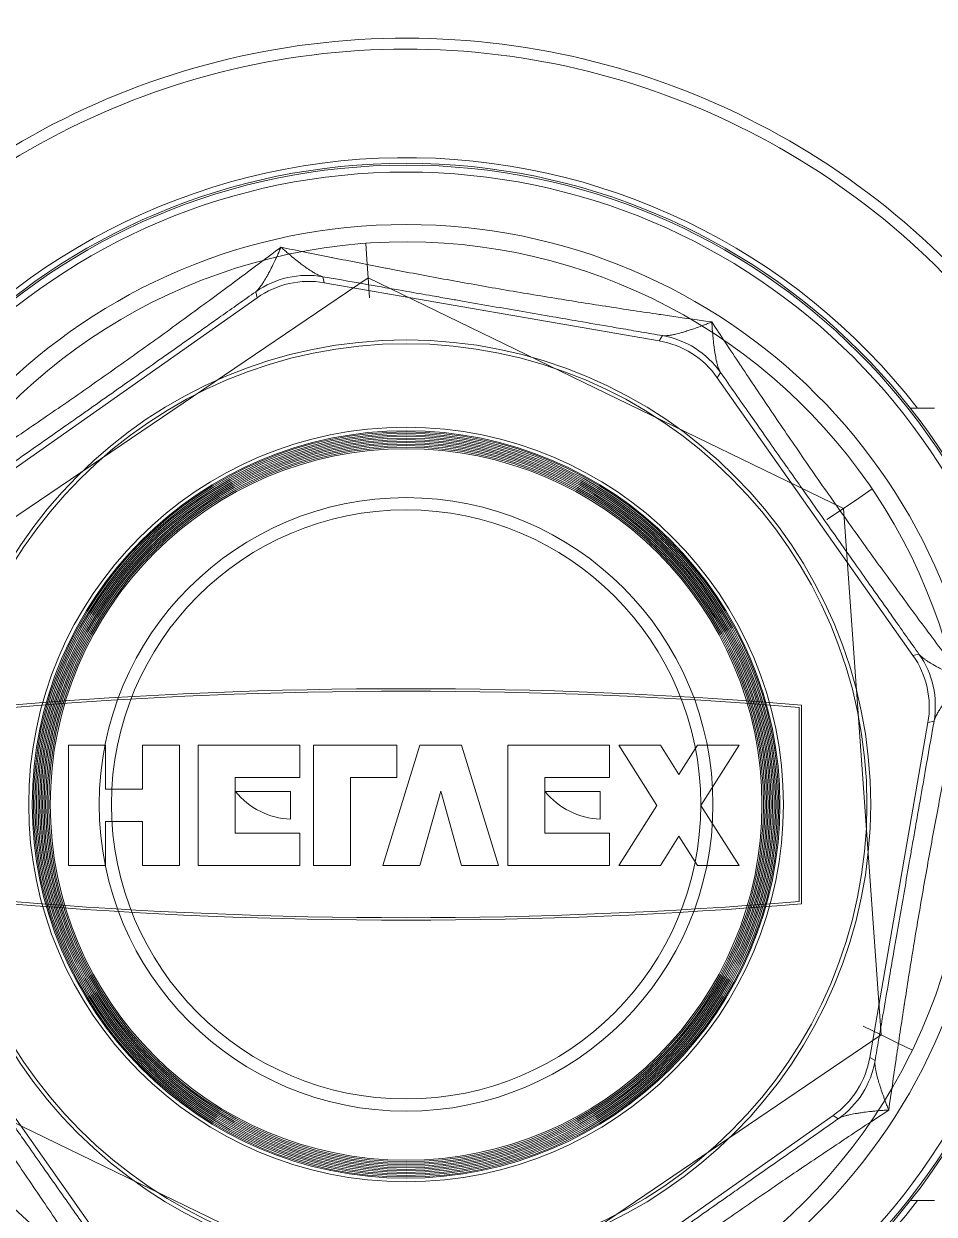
# Model space of a CAD drawing. Header units: millimetres. Extents: x 72 to 2826, y -203 to 794.
# Drawn here: x 1756.162 to 1756.2085, y 386.0428 to 386.1037 of the extents above; entities that cross this region are included whole.
import ezdxf

# ---------------------------------------------------------------- set-up
doc = ezdxf.new("R2010")
doc.units = ezdxf.units.MM
doc.layers.add('mobiliario', color=252, linetype='Continuous', lineweight=9)

# ---------------------------------------------------------------- blocks, each defined once
blk = doc.blocks.new('SE2')
at = {"layer": 'mobiliario'}
for p, q in [((136.1988973862383, 384.5053722861193), (141.6866941298718, 387.168844719076)), ((141.6866941298718, 387.168844719076), (146.7372272909087, 383.7480095447622)), ((146.9290819802155, 383.841125179319), (146.7372272909087, 383.7480095447623)), ((146.9290819802155, 383.841125179319), (147.0970829329023, 383.9226635319758)), ((147.0725457500374, 383.9726730738681), (147.0970829329023, 383.9226635319758)), ((147.0970829329023, 383.9226635319758), (147.1211906382078, 383.8724455454758)), ((146.7372272909087, 383.7480095447622), (146.299963708312, 377.6637019374916)), ((146.7372272909087, 383.7480095447622), (146.5294646029721, 383.6471730492127)), ((140.8121669646785, 375.000229504535), (135.7616338036416, 378.4210646788488)), ((146.2999637083121, 377.6637019374917), (146.1087553975693, 377.7932114554285)), ((146.299963708312, 377.6637019374917), (140.8121669646785, 375.000229504535)), ((146.4765315579811, 377.5441087199952), (146.2999637083121, 377.6637019374916)), ((146.6311463191081, 377.4393848034369), (146.4765315579811, 377.5441087199952)), ((146.6311463191081, 377.4393848034369), (146.599710119725, 377.3933979249654)), ((146.6621872613859, 377.4856393980813), (146.6311463191081, 377.4393848034369)), ((140.8287213418723, 375.2305755180213), (140.8121669646785, 375.0002295045349)), ((140.7968801250408, 374.7875206524817), (140.8121669646785, 375.0002295045349)), ((140.783493933481, 374.6012583832664), (140.7968801250408, 374.7875206524816)), ((140.783493933481, 374.6012583832664), (140.7279500287923, 374.6054894912949)), ((140.8390720586237, 374.5975034360187), (140.783493933481, 374.6012583832664))]:
    blk.add_line(p, q, dxfattribs=at)
for radius in [6.700000000000001, 4.358578643762693, 4.317999999999999, 4.304141344301058, 4.286492131182779, 4.268842918064502, 4.251193704946223, 4.233544491827945, 4.215895278709668, 4.198246065591391, 4.180596852473112, 4.162947639354834, 4.145298426236556, 4.127649213118278, 4.110000000000001, 3.544314575050763, 3.402893218813453]:
    blk.add_circle((141.2494305472752, 381.0845371118053), radius, dxfattribs=at)
for radius, start, end in [(6.499999999999996, 86.38039139874722, 145.3983418027593), (6.499999999999996, 26.38039139874712, 85.39834180275933), (6.5, 326.380391398747, 25.39834180275953), (6.499999999999996, 206.3803913987471, 265.3983418027593), (6.499999999999997, 266.3803913987469, 325.3983418027597)]:
    blk.add_arc((141.2494305472752, 381.0845371118053), radius, start, end, dxfattribs=at)
blk = doc.blocks.new('110-32-planta')
at = {"layer": 'mobiliario'}
for p, q in [((7.789600872262262, 4.095810781592073), (7.775401645587423, 4.105808799432946)), ((7.751882361672259, 4.101725300450699), (7.741884343831388, 4.087526073775862)), ((7.793555857478446, 4.100158385726349), (7.794779557537963, 4.100158385726349)), ((7.789600872262262, 4.095810781592073), (7.789867971632402, 4.095979959267093)), ((7.791751768377623, 4.093005802762256), (7.791484668896722, 4.092836625017081)), ((7.794455372152398, 4.075726589333992), (7.791484668896722, 4.092836625017081)), ((7.78787051138412, 4.084871247264842), (7.78787051138412, 4.074946324187923)), ((7.787998511384123, 4.084989094452489), (7.787998511384123, 4.074828477000277)), ((7.750533895999467, 4.083028785881943), (7.752424357537925, 4.083028785881943)), ((7.750533895999467, 4.083028785881943), (7.750533895999467, 4.07688478588194)), ((7.752424357537925, 4.083028785881943), (7.752424357537925, 4.080783153881942)), ((7.754314819076384, 4.083028785881943), (7.756205280614849, 4.083028785881943)), ((7.754314819076384, 4.083028785881943), (7.754314819076384, 4.080783153881942)), ((7.756205280614849, 4.083028785881943), (7.756205280614849, 4.07688478588194)), ((7.757150511384075, 4.083028785881943), (7.762349280614848, 4.083028785881943)), ((7.757150511384075, 4.083028785881943), (7.757150511384075, 4.07688478588194)), ((7.762349280614848, 4.083028785881943), (7.762349280614848, 4.081374632035788)), ((7.76305820369177, 4.083028785881943), (7.764948665230235, 4.083028785881943)), ((7.76305820369177, 4.083028785881943), (7.76305820369177, 4.07688478588194)), ((7.764948665230235, 4.083028785881943), (7.764948665230235, 4.078538939728094)), ((7.766602819076389, 4.083028785881943), (7.768493280614848, 4.083028785881943)), ((7.768493280614848, 4.07688478588194), (7.766602819076389, 4.083028785881943)), ((7.768493280614848, 4.083028785881943), (7.769556665230232, 4.079236784964333)), ((7.770620049845617, 4.083028785881943), (7.769556665230232, 4.079236784964333)), ((7.770620049845617, 4.083028785881943), (7.772510511384076, 4.083028785881943)), ((7.770620049845617, 4.07688478588194), (7.772510511384076, 4.083028785881943)), ((7.772983126768692, 4.083028785881943), (7.778181895999466, 4.083028785881943)), ((7.772983126768692, 4.083028785881943), (7.772983126768692, 4.07688478588194)), ((7.778181895999466, 4.083028785881943), (7.778181895999466, 4.081374632035788)), ((7.778654511384082, 4.083028785881943), (7.780781280614847, 4.083028785881943)), ((7.780600831469513, 4.079956785881943), (7.778654511384082, 4.083028785881943)), ((7.78172651138408, 4.081534118583025), (7.780781280614847, 4.083028785881943)), ((7.78172651138408, 4.081534118583025), (7.782671742153312, 4.083028785881943)), ((7.782671742153312, 4.083028785881943), (7.784798511384082, 4.083028785881943)), ((7.782852191298644, 4.079956785881943), (7.784798511384082, 4.083028785881943)), ((7.754314819076384, 4.080783153881942), (7.752424357537925, 4.080783153881942)), ((7.75904097292254, 4.081374632035788), (7.75904097292254, 4.078538939728094)), ((7.75904097292254, 4.081374632035788), (7.762349280614848, 4.081374632035788)), ((7.774873588307158, 4.081374632035788), (7.774873588307158, 4.078538939728094)), ((7.774873588307158, 4.081374632035788), (7.778181895999466, 4.081374632035788)), ((7.761876665230233, 4.080665708958864), (7.761876665230233, 4.079247862805018)), ((7.777709280614849, 4.080665708958864), (7.777709280614849, 4.079247862805018)), ((7.780600831469513, 4.079956785881943), (7.778654511384082, 4.07688478588194)), ((7.782852191298644, 4.079956785881943), (7.784798511384082, 4.07688478588194)), ((7.752424357537925, 4.079130417881942), (7.752424357537925, 4.07688478588194)), ((7.752424357537925, 4.079130417881942), (7.754314819076384, 4.079130417881942)), ((7.754314819076384, 4.079130417881942), (7.754314819076384, 4.07688478588194)), ((7.759070017076204, 4.079247862805018), (7.761876665230233, 4.079247862805018)), ((7.774884611384237, 4.079247862805018), (7.777709280614849, 4.079247862805018)), ((7.75904097292254, 4.078538939728094), (7.762349280614848, 4.078538939728094)), ((7.762349280614848, 4.078538939728094), (7.762349280614848, 4.07688478588194)), ((7.764948665230235, 4.078538939728094), (7.76731174215331, 4.078538939728094)), ((7.76731174215331, 4.078538939728094), (7.76731174215331, 4.07688478588194)), ((7.774873588307158, 4.078538939728094), (7.778181895999466, 4.078538939728094)), ((7.778181895999466, 4.078538939728094), (7.778181895999466, 4.07688478588194)), ((7.78172651138408, 4.078379453180858), (7.780781280614847, 4.07688478588194)), ((7.78172651138408, 4.078379453180858), (7.782671742153312, 4.07688478588194)), ((7.750533895999467, 4.07688478588194), (7.752424357537925, 4.07688478588194)), ((7.754314819076384, 4.07688478588194), (7.756205280614849, 4.07688478588194)), ((7.757150511384075, 4.07688478588194), (7.762349280614848, 4.07688478588194)), ((7.76305820369177, 4.07688478588194), (7.76731174215331, 4.07688478588194)), ((7.768493280614848, 4.07688478588194), (7.770620049845617, 4.07688478588194)), ((7.772983126768692, 4.07688478588194), (7.778181895999466, 4.07688478588194)), ((7.778654511384082, 4.07688478588194), (7.780781280614847, 4.07688478588194)), ((7.782671742153312, 4.07688478588194), (7.784798511384082, 4.07688478588194)), ((7.794455372152398, 4.075726589333992), (7.794763866609507, 4.075657348239346)), ((7.783686353403637, 4.058092271002066), (7.79368437124451, 4.072291497676907)), ((7.793992865820974, 4.07222225655547), (7.79368437124451, 4.072291497676907)), ((7.745967842813628, 4.064006789860692), (7.760167069488468, 4.054008772019819)), ((7.793555857478446, 4.059659185726349), (7.794779557537963, 4.059659185726349)), ((7.783686353403637, 4.058092271002066), (7.783855531078664, 4.057825171631918)), ((7.763602161145557, 4.05323777111193), (7.780712196828644, 4.056208474367612)), ((7.780881374573831, 4.055941374886697), (7.780712196828644, 4.056208474367612)), ((7.760097828367043, 4.053700277443347), (7.760167069488468, 4.054008772019819)), ((7.763602161145557, 4.05323777111193), (7.76353292005092, 4.052929276654811))]:
    blk.add_line(p, q, dxfattribs=at)
for centre, radius in [((7.767784357537947, 4.07990878572637), 0.0327752423231971), ((7.767784357537947, 4.07990878572637), 0.0326809355198816), ((7.767784357537947, 4.07990878572637), 0.0323251940586343), ((7.767784357537947, 4.079908785726381), 0.0237439999999998), ((7.767784357537947, 4.079908785726381), 0.0235519999999997)]:
    blk.add_circle(centre, radius, dxfattribs=at)
for centre, radius, start, end in [((7.767784357537947, 4.079908785726274), 0.0391714225744384, 36.95980833401413, 150.0893255602447), ((7.767784357537947, 4.079908785726278), 0.0386114951278725, 37.58760779660308, 149.6101848602713), ((7.767784357537947, 4.079908785726285), 0.0330636140941714, 37.76640418553324, 143.7492386750297), ((7.767784357537933, 3.841381489023092), 0.2444448351648303, 85.25655845015214, 94.74344154983193), ((7.767784357537933, 3.841381489023092), 0.2443168351648286, 85.28418805855266, 94.71581194143143), ((7.762058714946398, 4.076818514202738), 0.0038514996547754, 92.70922219013364, 140.8942308231298), ((7.777872626672987, 4.076817674700176), 0.0038514996547754, 92.43070193970951, 140.8781350353945), ((7.767784357537933, 4.318436082429673), 0.244444835164829, 265.256558450168, 274.7434415498478), ((7.767784357537933, 4.318436082429677), 0.2443168351648325, 265.2841880585686, 274.7158119414473), ((7.767784357537947, 4.079908785726274), 0.0391714225744384, 209.9106744397554, 323.0401916659858), ((7.767784357537947, 4.079908785726278), 0.0386114951278725, 210.3898151397287, 322.4123922033968), ((7.767784357537947, 4.079908785726285), 0.0330636140941715, 216.2505794375824, 322.2335958144669)]:
    blk.add_arc(centre, radius, start, end, dxfattribs=at)
for centre, major_axis, ratio, start_param, end_param in [((7.786952325680977, 4.092049556720337), (0.0038862441655844, 0.002461502444541101), 0.9999553905319528, 5.890501997412567, 6.675868616946622), ((7.787219745379644, 4.092218937287768), (0.0024613926365414, -0.0038860708033667), 0.999955390531939, 1.178112914089155, 1.96347963699481), ((7.789922979292108, 4.074939806969538), (0.0044885346732736, -0.0010074445323891), 0.999955390531953, 5.890501997413, 6.675868616946576), ((7.790231843722294, 4.074870482835017), (-0.0010073995927419, -0.0044883344416991), 0.9999553905319376, 1.178112921018744, 1.963479636988708), ((7.7799251285319, 4.060740817583354), (0.002461502444541101, -0.0038862441655844), 0.9999553905319528, 5.890501997412554, 6.675868616946614), ((7.780094509099343, 4.060473397884678), (-0.0038860708033726, -0.0024613926365322), 0.9999553905319349, 1.178112914091508, 1.963479636997186), ((7.762815378781098, 4.057770163972221), (-0.0010074445323892, -0.0044885346732736), 0.9999553905319525, 5.890501997412567, 6.675868616946599), ((7.762746054646591, 4.057461299542023), (-0.0044883344417342, 0.001007399592586), 0.9999553905319352, 1.178112920983981, 1.963479636953977)]:
    blk.add_ellipse(centre, major_axis=major_axis, ratio=ratio, start_param=start_param, end_param=end_param, dxfattribs=at)
for points, knots in [([(7.774178265854252, 4.108395992527793), (7.774869153676582, 4.107877156327578), (7.775569215282466, 4.107353537075734), (7.776280868874736, 4.106824448623286), (7.776303746930799, 4.10680743962423), (7.776326636943416, 4.106790424984772), (7.776349538390072, 4.10677340513153), (7.776700460041979, 4.106512607850685), (7.777054724813397, 4.106250119246152), (7.777410807926272, 4.105987207839973), (7.777789127287747, 4.105707878459515), (7.778169497749885, 4.105428072835167), (7.77855162991284, 4.105148145684509), (7.778563442788383, 4.105139492278933), (7.778575257347307, 4.105130838757852), (7.778587073601103, 4.105122185116385), (7.779336011733243, 4.104573699768738), (7.780092170561657, 4.104024490962479), (7.780856976496488, 4.103474535108919), (7.781243754479625, 4.1031964112004), (7.781632744692828, 4.102918095747618), (7.782024106075943, 4.102639563433523), (7.782416728057448, 4.10236013395021), (7.782811736997736, 4.102080485915625), (7.783208955070691, 4.101800811031033), (7.783602977286257, 4.101523386298453), (7.783999087884487, 4.101245999474596), (7.784392471935197, 4.100971994647327), (7.784785855985915, 4.100697989820058), (7.785177773001619, 4.100426455876526), (7.785568277484366, 4.100157250593657), (7.786349286449841, 4.099618840027918), (7.787124680808915, 4.099089792411276), (7.787894921087818, 4.098568687248381), (7.787902709159923, 4.098563418237276), (7.787910496703992, 4.098558150036418), (7.787918283720081, 4.098552882644661), (7.788680632543048, 4.098037205026784), (7.789437923677979, 4.097529277819415), (7.790190590055517, 4.097027635048601), (7.790211157770222, 4.097013926922794), (7.790231723037463, 4.09700022286734), (7.790252285967683, 4.09698652278433), (7.79064063787915, 4.096727782742526), (7.791028156224092, 4.09647045875694), (7.791412539580968, 4.096215908936208), (7.791760212663255, 4.095985669725305), (7.792105321124558, 4.09575770032773), (7.792449030623124, 4.095531106669096)], [1.52886162e-08, 1.52886162e-08, 1.52886162e-08, 1.52886162e-08, 0.1211066937485011, 0.1211066937485011, 0.1211066937485011, 0.125, 0.125, 0.125, 0.1846576051161925, 0.1846576051161925, 0.1846576051161925, 0.2480406363767924, 0.2480406363767924, 0.2480406363767924, 0.25, 0.25, 0.25, 0.3741884404877195, 0.3741884404877195, 0.3741884404877195, 0.4369930715099158, 0.4369930715099158, 0.4369930715099158, 0.4999999999999999, 0.4999999999999999, 0.4999999999999999, 0.5624999999999999, 0.5624999999999999, 0.5624999999999999, 0.6249999999999999, 0.6249999999999999, 0.6249999999999999, 0.75, 0.75, 0.75, 0.7512639030178273, 0.7512639030178273, 0.7512639030178273, 0.875, 0.875, 0.875, 0.8783812706631239, 0.8783812706631239, 0.8783812706631239, 0.9422400160603708, 0.9422400160603708, 0.9422400160603708, 0.9999999748262728, 0.9999999748262728, 0.9999999748262728, 0.9999999748262728]), ([(7.789867971632439, 4.095979959267143), (7.789161978741901, 4.096474375684262), (7.788451647524901, 4.096972190916288), (7.787736287212759, 4.097473929957744), (7.787263348063298, 4.09780563977095), (7.786788210997251, 4.098139064462483), (7.786310846320283, 4.098474235409379), (7.785948999130525, 4.098728298332495), (7.785585759555807, 4.098983443645558), (7.785221244183439, 4.099239593913113), (7.784981627942094, 4.099407975740013), (7.784741460419822, 4.099576791810136), (7.784500634363773, 4.099746118727168), (7.784316623639135, 4.099875498285243), (7.784132248054093, 4.100005162308807), (7.783947411956631, 4.100135178614007), (7.783522342709098, 4.100434178288733), (7.783094837216608, 4.100735041514955), (7.78266830327896, 4.101035372932294), (7.78223839907337, 4.101338077425392), (7.781809933383541, 4.101639923353078), (7.781383122040809, 4.101940754089248), (7.780957945258386, 4.102240432733298), (7.780534410065903, 4.102539104025134), (7.780112375088258, 4.102836862944137), (7.779751839249591, 4.103091232290922), (7.779392398329384, 4.103344935746758), (7.779033939329863, 4.103598049323945), (7.77855319306387, 4.103937511876897), (7.778074372899362, 4.104275800336286), (7.77759727136258, 4.104613051698017), (7.777479279063967, 4.104696457556755), (7.777361391887545, 4.104779799979663), (7.777243622887255, 4.104863069568242), (7.776945814471914, 4.105073637579841), (7.776648593228736, 4.105283858942662), (7.776352154949371, 4.105493592765061), (7.776057358282245, 4.105702165126096), (7.775763335542818, 4.105910255607678), (7.775470892395794, 4.106117290116642)], [0, 0, 0, 0, 0.15050084916702, 0.15050084916702, 0.15050084916702, 0.2500000000000001, 0.2500000000000001, 0.2500000000000001, 0.3254213494405172, 0.3254213494405172, 0.3254213494405172, 0.3750000000000002, 0.3750000000000002, 0.3750000000000002, 0.4128821277306663, 0.4128821277306663, 0.4128821277306663, 0.5000000000000002, 0.5000000000000002, 0.5000000000000002, 0.5878062361857822, 0.5878062361857822, 0.5878062361857822, 0.6752762006393679, 0.6752762006393679, 0.6752762006393679, 0.7500000000000001, 0.7500000000000001, 0.7500000000000001, 0.8502156106320493, 0.8502156106320493, 0.8502156106320493, 0.875, 0.875, 0.875, 0.9376735363666076, 0.9376735363666076, 0.9376735363666076, 1, 1, 1, 1]), ([(7.739297150736526, 4.086302694042678), (7.73981598693674, 4.086993581865005), (7.740339606188584, 4.087693643470888), (7.740868694641036, 4.088405297063161), (7.740885703640088, 4.088428175119228), (7.740902718279543, 4.088451065131842), (7.740919738132787, 4.088473966578498), (7.741180535413632, 4.088824888230405), (7.741443024018168, 4.089179153001822), (7.741705935424348, 4.089535236114699), (7.741985264804804, 4.089913555476176), (7.742265070429156, 4.090293925938314), (7.742544997579813, 4.090676058101273), (7.742553650985386, 4.090687870976804), (7.742562304506471, 4.090699685535728), (7.742570958147937, 4.090711501789531), (7.743119443495579, 4.091460439921672), (7.743668652301843, 4.092216598750084), (7.744218608155398, 4.092981404684919), (7.744496732063923, 4.093368182668058), (7.744775047516703, 4.093757172881261), (7.745053579830802, 4.094148534264376), (7.745333009314116, 4.094541156245877), (7.745612657348693, 4.094936165186165), (7.745892332233289, 4.095333383259116), (7.74616975696587, 4.095727405474683), (7.746447143789723, 4.096123516072914), (7.746721148616991, 4.096516900123624), (7.74699515344426, 4.096910284174338), (7.747266687387793, 4.09730220119005), (7.747535892670661, 4.097692705672788), (7.748074303236399, 4.098473714638267), (7.748603350853045, 4.099249108997337), (7.749124456015941, 4.100019349276241), (7.749129725027046, 4.100027137348348), (7.749134993227904, 4.100034924892423), (7.749140260619668, 4.100042711908514), (7.749655938237537, 4.100805060731477), (7.75016386544491, 4.101562351866408), (7.750665508215718, 4.102315018243941), (7.750679216341531, 4.102335585958652), (7.750692920396986, 4.102356151225901), (7.750706620479995, 4.102376714156118), (7.750965360521803, 4.10276506606759), (7.751222684507389, 4.103152584412531), (7.75147723432812, 4.103536967769404), (7.751707473539021, 4.103884640851692), (7.751935442936591, 4.104229749312985), (7.752162036595223, 4.104573458811553)], [1.52885703e-08, 1.52885703e-08, 1.52885703e-08, 1.52885703e-08, 0.1211066937485885, 0.1211066937485885, 0.1211066937485885, 0.1250000000000001, 0.1250000000000001, 0.1250000000000001, 0.184657605116349, 0.184657605116349, 0.184657605116349, 0.2480406363769738, 0.2480406363769738, 0.2480406363769738, 0.2500000000000003, 0.2500000000000003, 0.2500000000000003, 0.3741884404879948, 0.3741884404879948, 0.3741884404879948, 0.4369930715102337, 0.4369930715102337, 0.4369930715102337, 0.5000000000000006, 0.5000000000000006, 0.5000000000000006, 0.5625000000000006, 0.5625000000000006, 0.5625000000000006, 0.6250000000000004, 0.6250000000000004, 0.6250000000000004, 0.7500000000000002, 0.7500000000000002, 0.7500000000000002, 0.7512639030183764, 0.7512639030183764, 0.7512639030183764, 0.8750000000000001, 0.8750000000000001, 0.8750000000000001, 0.8783812706637686, 0.8783812706637686, 0.8783812706637686, 0.9422400160609068, 0.9422400160609068, 0.9422400160609068, 0.9999999748264572, 0.9999999748264572, 0.9999999748264572, 0.9999999748264572]), ([(7.751713183997182, 4.101992399820865), (7.751218767580056, 4.101286406930331), (7.750720952348032, 4.100576075713334), (7.750219213306585, 4.099860715401195), (7.749887503493376, 4.099387776251731), (7.749554078801843, 4.09891263918568), (7.749218907854946, 4.098435274508712), (7.748964844931827, 4.098073427318958), (7.748709699618764, 4.097710187744236), (7.74845354935121, 4.097345672371872), (7.748285167524308, 4.097106056130523), (7.748116351454186, 4.096865888608252), (7.747947024537154, 4.096625062552202), (7.747817644979079, 4.096441051827568), (7.747687980955518, 4.096256676242521), (7.747557964650318, 4.096071840145061), (7.747258964975593, 4.095646770897527), (7.74695810174937, 4.095219265405035), (7.746657770332027, 4.094792731467382), (7.746355065838926, 4.0943628272618), (7.746053219911246, 4.093934361571973), (7.745752389175081, 4.093507550229237), (7.745452710531026, 4.093082373446818), (7.745154039239188, 4.092658838254333), (7.744856280320184, 4.092236803276691), (7.744601910973401, 4.091876267438017), (7.744348207517559, 4.091516826517814), (7.744095093940373, 4.091158367518293), (7.743755631387423, 4.0906776212523), (7.743417342928032, 4.09019880108779), (7.743080091566305, 4.089721699551009), (7.742996685707567, 4.089603707252393), (7.742913343284656, 4.089485820075974), (7.742830073696076, 4.08936805107568), (7.74261950568448, 4.089070242660344), (7.742409284321659, 4.088773021417161), (7.742199550499265, 4.088476583137801), (7.741990978138225, 4.088181786470673), (7.741782887656639, 4.087887763731246), (7.741575853147673, 4.08759532058422)], [0, 0, 0, 0, 0.1505008491662906, 0.1505008491662906, 0.1505008491662906, 0.25, 0.25, 0.25, 0.3254213494398959, 0.3254213494398959, 0.3254213494398959, 0.3749999999999999, 0.3749999999999999, 0.3749999999999999, 0.4128821277301073, 0.4128821277301073, 0.4128821277301073, 0.4999999999999999, 0.4999999999999999, 0.4999999999999999, 0.5878062361853523, 0.5878062361853523, 0.5878062361853523, 0.6752762006390016, 0.6752762006390016, 0.6752762006390016, 0.7499999999999999, 0.7499999999999999, 0.7499999999999999, 0.8502156106318095, 0.8502156106318095, 0.8502156106318095, 0.8749999999999998, 0.8749999999999998, 0.8749999999999998, 0.9376735363664186, 0.9376735363664186, 0.9376735363664186, 1, 1, 1, 1]), ([(7.789867971632402, 4.095979959267093), (7.789910755858428, 4.095951380347326), (7.789963493643064, 4.095924748428622), (7.790023232024253, 4.095900046183714), (7.790086649314497, 4.095873822683785), (7.790157984327237, 4.095849754778833), (7.790235530878562, 4.095827277616113), (7.790256643312276, 4.095821158096935), (7.790278222387633, 4.095815157316629), (7.790300259684577, 4.095809264893337), (7.790363238446075, 4.095792425372493), (7.790429764041611, 4.095776519131006), (7.790499408936277, 4.095761383178853), (7.790597909009462, 4.095739976119488), (7.790702632262735, 4.095720110630238), (7.790812715597035, 4.095701559675835), (7.79084630472775, 4.095695899323732), (7.790880395490809, 4.095690361697051), (7.790914912672818, 4.095684948430648), (7.790998110157275, 4.095671900721612), (7.791083982969019, 4.095659540829772), (7.791171626843144, 4.095647905028933), (7.791299174167883, 4.095630971554886), (7.791430484718398, 4.095615566631128), (7.791565813257079, 4.095601462556224), (7.791591915685514, 4.09559874213517), (7.791618168189187, 4.095596070271835), (7.79164456790346, 4.095593446900092), (7.791758730234923, 4.095582102450251), (7.791874417744608, 4.095571777291958), (7.791992219184335, 4.095562362431447), (7.792066039370767, 4.095556462615963), (7.792140698312763, 4.095550921489145), (7.792216945925268, 4.09554570094555), (7.792293275947053, 4.095540474759527), (7.792371201225812, 4.095535569586754), (7.792449030124586, 4.095531106690959)], [0, 0, 0, 0, 0.1063555931672161, 0.1063555931672161, 0.1063555931672161, 0.2192609546248029, 0.2192609546248029, 0.2192609546248029, 0.25, 0.25, 0.25, 0.3378468449464181, 0.3378468449464181, 0.3378468449464181, 0.4620902758169479, 0.4620902758169479, 0.4620902758169479, 0.5, 0.5, 0.5, 0.5913745996845984, 0.5913745996845984, 0.5913745996845984, 0.7243512150494225, 0.7243512150494225, 0.7243512150494225, 0.75, 0.75, 0.75, 0.860915029571217, 0.860915029571217, 0.860915029571217, 0.930419852089314, 0.930419852089314, 0.930419852089314, 0.9999997962089118, 0.9999997962089118, 0.9999997962089118, 0.9999997962089118]), ([(7.791751767631175, 4.093005806975603), (7.791744215185815, 4.093056699983272), (7.791742676433848, 4.09311575916752), (7.791745873818115, 4.093180322449278), (7.791749268204284, 4.093248863698121), (7.791757995192483, 4.093323641955443), (7.791770814944483, 4.093403356097384), (7.79177430518564, 4.093425058668409), (7.791778102203388, 4.093447132374802), (7.791782193013267, 4.09346957404103), (7.791793883836363, 4.093533708419627), (7.791807934217822, 4.093600650560016), (7.791824014087509, 4.093670083593882), (7.791846756147045, 4.093768284028381), (7.791873551490147, 4.093871451886878), (7.791903825998865, 4.093978903887893), (7.791913063495506, 4.094011690134159), (7.791922626326772, 4.094044877446389), (7.791932483826968, 4.094078397127134), (7.7919562435655, 4.094159190313455), (7.791981768491943, 4.094242108253936), (7.79200870494737, 4.094326317920252), (7.792047905323472, 4.094448867473918), (7.792090095908099, 4.094574166025076), (7.792135179718512, 4.094702541210953), (7.792143875570452, 4.094727302463347), (7.792152679459604, 4.094752178643489), (7.792161590101948, 4.094777167189786), (7.79220012308356, 4.094885227098153), (7.792240229395644, 4.094994230274807), (7.792282062112633, 4.095104755577743), (7.792308276554272, 4.095174016178347), (7.792335173735196, 4.095243881787659), (7.792363039694238, 4.095315046672364), (7.79239093578208, 4.095386288500872), (7.792419803852424, 4.095458835376697), (7.792449030586077, 4.095531106101904)], [2.9838028484e-06, 2.9838028484e-06, 2.9838028484e-06, 2.9838028484e-06, 0.1063555931698751, 0.1063555931698751, 0.1063555931698751, 0.2192609546253102, 0.2192609546253102, 0.2192609546253102, 0.25, 0.25, 0.25, 0.3378468449466563, 0.3378468449466563, 0.3378468449466563, 0.4620902758170744, 0.4620902758170744, 0.4620902758170744, 0.5, 0.5, 0.5, 0.5913745996846634, 0.5913745996846634, 0.5913745996846634, 0.7243512150495076, 0.7243512150495076, 0.7243512150495076, 0.75, 0.75, 0.75, 0.8609150295730024, 0.8609150295730024, 0.8609150295730024, 0.930419852091578, 0.930419852091578, 0.930419852091578, 0.9999998235440624, 0.9999998235440624, 0.9999998235440624, 0.9999998235440624]), ([(7.792449030568391, 4.095531106921438), (7.792570701477089, 4.094675618009489), (7.792695481423991, 4.093810229980384), (7.79282459791424, 4.092932732774716), (7.792828712005188, 4.092904772726364), (7.79283283049093, 4.092876800408312), (7.79283695329952, 4.092848816512237), (7.792900727406858, 4.092415944611076), (7.792965673587396, 4.091979497367713), (7.793031589721168, 4.091541581030835), (7.793101573078692, 4.09107664393851), (7.79317264938907, 4.090610053164887), (7.793244902068643, 4.090142012442364), (7.793247067904367, 4.090127982522328), (7.793249234797544, 4.090113951299624), (7.793251402752402, 4.090099918763872), (7.793393176558722, 4.089182258513119), (7.793539561869025, 4.088258895889027), (7.793691554507418, 4.087328787686615), (7.793768380629906, 4.086858655662819), (7.793846639619553, 4.086386799592382), (7.793926446765113, 4.085912971079675), (7.794006395716352, 4.085438300642731), (7.794087898533441, 4.084961649811287), (7.794170921920724, 4.084483529874155), (7.794253387289031, 4.084008623489363), (7.794337270352442, 4.083532753656104), (7.794421643723801, 4.08306104211184), (7.794506017095166, 4.082589330567575), (7.794591113057543, 4.082120330245189), (7.794676870402298, 4.081653907504652), (7.794848385091809, 4.080721062023581), (7.795022603831469, 4.079798536500128), (7.79519882919078, 4.078885052250665), (7.795200752991157, 4.078875080011965), (7.79520267703021, 4.07886510885201), (7.795204601307452, 4.078855138767139), (7.795378946071764, 4.077951821899009), (7.795555241500686, 4.077057325638975), (7.795732753457508, 4.076170350617118), (7.795737753676412, 4.076145365994346), (7.795742754936256, 4.076120387121076), (7.795747757241679, 4.076095413863132), (7.795839410971958, 4.075637846391288), (7.795931415169518, 4.075182162857743), (7.796023141094557, 4.074730761192036), (7.796106096396427, 4.074322521521207), (7.796188824280343, 4.073917784612735), (7.796271564211687, 4.073514877189498)], [1.48465846e-08, 1.48465846e-08, 1.48465846e-08, 1.48465846e-08, 0.1211400655707406, 0.1211400655707406, 0.1211400655707406, 0.125, 0.125, 0.125, 0.1847078101697874, 0.1847078101697874, 0.1847078101697874, 0.2480997718561912, 0.2480997718561912, 0.2480997718561912, 0.25, 0.25, 0.25, 0.3742657681819596, 0.3742657681819596, 0.3742657681819596, 0.4370770808151273, 0.4370770808151273, 0.4370770808151273, 0.4999999999999999, 0.4999999999999999, 0.4999999999999999, 0.5625, 0.5625, 0.5625, 0.625, 0.625, 0.625, 0.75, 0.75, 0.75, 0.7513645882107458, 0.7513645882107458, 0.7513645882107458, 0.8750000000000001, 0.8750000000000001, 0.8750000000000001, 0.8784826055395006, 0.8784826055395006, 0.8784826055395006, 0.9422919417414461, 0.9422919417414461, 0.9422919417414461, 0.9999999751538045, 0.9999999751538045, 0.9999999751538045, 0.9999999751538045]), ([(7.794763866609535, 4.075657348239348), (7.794614254590419, 4.0765061933741), (7.794463963005476, 4.077360596800609), (7.794312969555222, 4.078220875536541), (7.794212970231519, 4.078790617413705), (7.794112662976757, 4.07936293692936), (7.794012000783866, 4.079938151500591), (7.793935861182255, 4.080373236481709), (7.793859511979897, 4.080810015718753), (7.793782978422683, 4.081248365292392), (7.793732530072503, 4.08153731060733), (7.793682001619813, 4.081826938204805), (7.793631373006918, 4.082117368811822), (7.793592829822991, 4.082338471458385), (7.793554234620181, 4.082560004913315), (7.793515565149704, 4.082782099415858), (7.793426381437079, 4.083294317763908), (7.793336802404553, 4.083809521481146), (7.793247466342157, 4.084324054973485), (7.793157580552098, 4.084841754637342), (7.793068085474273, 4.085357940769647), (7.792979067538446, 4.085872092862878), (7.792890301948176, 4.086384787452172), (7.792802010753106, 4.086895459787161), (7.792714136643461, 4.087404417890819), (7.792639012205796, 4.087839531162352), (7.792564192627758, 4.088273391438733), (7.792489650002494, 4.088706142320109), (7.792389813881535, 4.089285732443019), (7.792290513198616, 4.089863107596023), (7.792191705126548, 4.090438470537151), (7.792167207328517, 4.090581122092138), (7.792142739813584, 4.090723649945722), (7.792118304202687, 4.090866043849527), (7.792056679953753, 4.091225147512286), (7.791995235417651, 4.09158353400651), (7.791933988679545, 4.091941086186627), (7.791872996012479, 4.092297155126082), (7.791812199411602, 4.092652397216479), (7.791751769737552, 4.093005795501206)], [0, 0, 0, 0, 0.1503962124831429, 0.1503962124831429, 0.1503962124831429, 0.2499999999999997, 0.2499999999999997, 0.2499999999999997, 0.3253390372532516, 0.3253390372532516, 0.3253390372532516, 0.3749999999999996, 0.3749999999999996, 0.3749999999999996, 0.4128065191092734, 0.4128065191092734, 0.4128065191092734, 0.4999999999999995, 0.4999999999999995, 0.4999999999999995, 0.5877300242257819, 0.5877300242257819, 0.5877300242257819, 0.6752113538383848, 0.6752113538383848, 0.6752113538383848, 0.7499999999999996, 0.7499999999999996, 0.7499999999999996, 0.8501656206526893, 0.8501656206526893, 0.8501656206526893, 0.8749999999999996, 0.8749999999999996, 0.8749999999999996, 0.9376299044250735, 0.9376299044250735, 0.9376299044250735, 1, 1, 1, 1]), ([(7.794763866609507, 4.075657348239346), (7.794773911485144, 4.075606885833892), (7.794792372603879, 4.075550759791724), (7.794817146954464, 4.075491051281407), (7.794843446800249, 4.07542766618447), (7.794876867965442, 4.075360210071689), (7.794915805316314, 4.075289487479015), (7.794926410176699, 4.075270225685268), (7.794937429207095, 4.075250717777369), (7.794948848987602, 4.075230962511231), (7.79498146652488, 4.075174536896974), (7.79501725153063, 4.075116261885813), (7.79505578274292, 4.075056330745961), (7.795110286492053, 4.074971556049857), (7.795170274869676, 4.074883478816261), (7.795234984199162, 4.074792538141622), (7.795254745984927, 4.074764765482807), (7.795274950068865, 4.074736724253849), (7.795295543668686, 4.074708469773291), (7.795345130951631, 4.074640435872765), (7.795397100158169, 4.074570989947247), (7.795450835343443, 4.074500801321004), (7.795529057355473, 4.074398628125941), (7.795611026732253, 4.07429486888342), (7.795696754323266, 4.074189192355465), (7.795713294418831, 4.074168803355252), (7.795729974948037, 4.074148342677524), (7.795746793843335, 4.074127812292552), (7.795819496784942, 4.074039065715965), (7.795893999363222, 4.07394996095779), (7.795970641004209, 4.073860004456924), (7.796018670706202, 4.073803630612712), (7.79606754742074, 4.073746917051788), (7.796117771627222, 4.073689309747713), (7.796168050397844, 4.073631639858412), (7.796219681606673, 4.073573071897016), (7.796271563872678, 4.07351487757538)], [0, 0, 0, 0, 0.1063511576091306, 0.1063511576091306, 0.1063511576091306, 0.2192509502590845, 0.2192509502590845, 0.2192509502590845, 0.25, 0.25, 0.25, 0.3378264057476016, 0.3378264057476016, 0.3378264057476016, 0.4620599323517642, 0.4620599323517642, 0.4620599323517642, 0.5, 0.5, 0.5, 0.5913558040141722, 0.5913558040141722, 0.5913558040141722, 0.7243419426944439, 0.7243419426944439, 0.7243419426944439, 0.75, 0.75, 0.75, 0.8609119361806898, 0.8609119361806898, 0.8609119361806898, 0.9304181102899548, 0.9304181102899548, 0.9304181102899548, 0.9999997966867208, 0.9999997966867208, 0.9999997966867208, 0.9999997966867208]), ([(7.79627156433937, 4.073514877410069), (7.795752728139156, 4.072823989587741), (7.795229108887312, 4.072123927981859), (7.794700020434859, 4.071412274389583), (7.794683011435808, 4.071389396333518), (7.794665996796347, 4.071366506320902), (7.794648976943108, 4.071343604874247), (7.794388179662262, 4.07099268322234), (7.794125691057729, 4.070638418450926), (7.793862779651548, 4.070282335338049), (7.793583450271092, 4.069904015976572), (7.793303644646741, 4.069523645514433), (7.793023717496082, 4.069141513351478), (7.793015064090512, 4.06912970047594), (7.793006410569425, 4.06911788591702), (7.79299775692796, 4.069106069663217), (7.792449271580316, 4.068357131531076), (7.791900062774054, 4.067600972702663), (7.791350106920496, 4.066836166767831), (7.791071983011974, 4.066449388784694), (7.790793667559192, 4.06606039857149), (7.790515135245101, 4.065669037188374), (7.790235705761787, 4.06527641520687), (7.789956057727202, 4.064881406266582), (7.789676382842607, 4.064484188193628), (7.789398958110027, 4.064090165978065), (7.789121571286173, 4.063694055379833), (7.788847566458904, 4.06330067132912), (7.788573561631637, 4.062907287278406), (7.788302027688104, 4.062515370262698), (7.788032822405233, 4.062124865779956), (7.787494411839496, 4.061343856814477), (7.786965364222852, 4.060568462455406), (7.786444259059955, 4.059798222176503), (7.78643899004885, 4.059790434104399), (7.786433721847991, 4.059782646560328), (7.786428454456235, 4.059774859544241), (7.785912776838358, 4.059012510721274), (7.785404849630985, 4.058255219586339), (7.784903206860178, 4.057502553208802), (7.784889498734366, 4.057481985494096), (7.784875794678918, 4.05746142022685), (7.784862094595907, 4.057440857296636), (7.7846033545541, 4.057052505385168), (7.784346030568514, 4.056664987040225), (7.784091480747782, 4.056280603683351), (7.783861241536883, 4.055932930601063), (7.783633272139312, 4.055587822139763), (7.783406678480673, 4.055244112641194)], [1.52883381e-08, 1.52883381e-08, 1.52883381e-08, 1.52883381e-08, 0.1211066937485003, 0.1211066937485003, 0.1211066937485003, 0.1250000000000002, 0.1250000000000002, 0.1250000000000002, 0.1846576051162134, 0.1846576051162134, 0.1846576051162134, 0.2480406363767938, 0.2480406363767938, 0.2480406363767938, 0.2500000000000004, 0.2500000000000004, 0.2500000000000004, 0.3741884404877237, 0.3741884404877237, 0.3741884404877237, 0.4369930715099171, 0.4369930715099171, 0.4369930715099171, 0.5000000000000006, 0.5000000000000006, 0.5000000000000006, 0.5625000000000006, 0.5625000000000006, 0.5625000000000006, 0.6250000000000004, 0.6250000000000004, 0.6250000000000004, 0.7500000000000001, 0.7500000000000001, 0.7500000000000001, 0.7512639030178277, 0.7512639030178277, 0.7512639030178277, 0.8750000000000001, 0.8750000000000001, 0.8750000000000001, 0.8783812706631234, 0.8783812706631234, 0.8783812706631234, 0.9422400160602032, 0.9422400160602032, 0.9422400160602032, 0.9999999748262192, 0.9999999748262192, 0.9999999748262192, 0.9999999748262192]), ([(7.793992868107956, 4.07222225982727), (7.794023515165818, 4.072263587928266), (7.794064191019813, 4.072306439466295), (7.794112105179267, 4.072349831737948), (7.794162971012504, 4.072395897119857), (7.794222014893656, 4.072442599598737), (7.794287441824117, 4.072489897792969), (7.794305261307152, 4.07250277978764), (7.794323560413346, 4.072515707285997), (7.79434232754177, 4.072528687148004), (7.794395930805912, 4.072565760639286), (7.794453188080666, 4.072603152457244), (7.794513635915827, 4.072640867905913), (7.794599141495545, 4.072694217728844), (7.794691017004246, 4.072748209352532), (7.794788384363173, 4.072802772169928), (7.79481811968732, 4.072819435280444), (7.794848369661651, 4.072836152175547), (7.794879062925523, 4.072852895400391), (7.794952969166943, 4.072893211374029), (7.795029632306602, 4.0729337859722), (7.795108209434942, 4.072974277308208), (7.795222593726122, 4.073033220322113), (7.795341043752472, 4.07309199574551), (7.795463710883063, 4.073150898406681), (7.795487378013319, 4.073162262958437), (7.795511202739178, 4.073173632295513), (7.795535182349383, 4.073185005520233), (7.795638838871981, 4.073234168493062), (7.795744275481744, 4.073282886184106), (7.795852009978204, 4.073331459751547), (7.795919524917772, 4.073361899783086), (7.795987950806626, 4.07339228495957), (7.796057976890032, 4.073422902275629), (7.796128079076041, 4.073453552865823), (7.79619978777962, 4.073484437395588), (7.796271563776549, 4.073514876831624)], [2.7834319688e-06, 2.7834319688e-06, 2.7834319688e-06, 2.7834319688e-06, 0.1063511576106594, 0.1063511576106594, 0.1063511576106594, 0.2192509502595221, 0.2192509502595221, 0.2192509502595221, 0.25, 0.25, 0.25, 0.3378264057479663, 0.3378264057479663, 0.3378264057479663, 0.4620599323520444, 0.4620599323520444, 0.4620599323520444, 0.5, 0.5, 0.5, 0.591355804014344, 0.591355804014344, 0.591355804014344, 0.7243419426946031, 0.7243419426946031, 0.7243419426946031, 0.75, 0.75, 0.75, 0.8609119361816837, 0.8609119361816837, 0.8609119361816837, 0.9304181102911648, 0.9304181102911648, 0.9304181102911648, 0.9999998219743896, 0.9999998219743896, 0.9999998219743896, 0.9999998219743896]), ([(7.783855531078714, 4.057825171631879), (7.78434994749584, 4.05853116452242), (7.784847762727864, 4.059241495739421), (7.785349501769318, 4.059956856051563), (7.78568121158252, 4.060429795201021), (7.786014636274053, 4.060904932267067), (7.78634980722095, 4.061382296944036), (7.78660387014407, 4.061744144133793), (7.786859015457133, 4.062107383708513), (7.787115165724693, 4.062471899080883), (7.787283547551588, 4.062711515322231), (7.787452363621711, 4.062951682844499), (7.787621690538742, 4.063192508900545), (7.787751070096817, 4.063376519625184), (7.787880734120384, 4.063560895210229), (7.788010750425585, 4.063745731307693), (7.78830975010031, 4.064170800555224), (7.788610613326526, 4.064598306047717), (7.788910944743867, 4.065024839985361), (7.78921364923697, 4.065454744190947), (7.78951549516465, 4.065883209880777), (7.789816325900822, 4.066310021223515), (7.79011600454487, 4.066735198005931), (7.790414675836708, 4.067158733198418), (7.790712434755711, 4.067580768176064), (7.790966804102495, 4.067941304014734), (7.791220507558335, 4.068300744934933), (7.791473621135522, 4.068659203934455), (7.791813083688473, 4.069139950200451), (7.792151372147861, 4.069618770364961), (7.79248862350959, 4.070095871901741), (7.792572029368329, 4.070213864200357), (7.792655371791241, 4.070331751376773), (7.792738641379813, 4.070449520377067), (7.792949209391416, 4.070747328792403), (7.793159430754236, 4.071044550035587), (7.793369164576631, 4.071340988314947), (7.793577736937669, 4.071635784982074), (7.793785827419256, 4.071929807721502), (7.793992861928217, 4.072222250868523)], [0, 0, 0, 0, 0.1505008491670417, 0.1505008491670417, 0.1505008491670417, 0.2500000000000002, 0.2500000000000002, 0.2500000000000002, 0.3254213494405178, 0.3254213494405178, 0.3254213494405178, 0.3750000000000001, 0.3750000000000001, 0.3750000000000001, 0.4128821277306659, 0.4128821277306659, 0.4128821277306659, 0.5, 0.5, 0.5, 0.5878062361857858, 0.5878062361857858, 0.5878062361857858, 0.6752762006393703, 0.6752762006393703, 0.6752762006393703, 0.7499999999999999, 0.7499999999999999, 0.7499999999999999, 0.8502156106320498, 0.8502156106320498, 0.8502156106320498, 0.8749999999999998, 0.8749999999999998, 0.8749999999999998, 0.9376735363665988, 0.9376735363665988, 0.9376735363665988, 1, 1, 1, 1]), ([(7.761390449221642, 4.051421578924948), (7.760699561399321, 4.051940415125166), (7.759999499793429, 4.05246403437701), (7.759287846201153, 4.052993122829458), (7.759264968145089, 4.053010131828514), (7.75924207813248, 4.053027146467972), (7.759219176685824, 4.053044166321214), (7.75886825503391, 4.053304963602059), (7.7585139902625, 4.053567452206596), (7.758157907149623, 4.053830363612775), (7.757779587788143, 4.054109692993229), (7.757399217326003, 4.054389498617577), (7.757017085163048, 4.054669425768238), (7.757005272287514, 4.054678079173812), (7.75699345772859, 4.054686732694896), (7.756981641474787, 4.054695386336359), (7.756232703342648, 4.055243871684008), (7.755476544514231, 4.055793080490268), (7.754711738579402, 4.056343036343828), (7.754324960596263, 4.056621160252348), (7.753935970383061, 4.056899475705129), (7.753544608999945, 4.057178008019224), (7.753151987018441, 4.057457437502538), (7.752756978078152, 4.057737085537123), (7.752359760005205, 4.058016760421711), (7.751965737789639, 4.058294185154291), (7.751569627191408, 4.058571571978148), (7.751176243140698, 4.058845576805417), (7.750782859089981, 4.059119581632685), (7.750390942074268, 4.059391115576222), (7.750000437591531, 4.059660320859091), (7.749219428626055, 4.060198731424826), (7.74844403426698, 4.060727779041467), (7.747673793988078, 4.061248884204363), (7.747666005915966, 4.061254153215469), (7.747658218371897, 4.06125942141633), (7.747650431355808, 4.06126468880809), (7.746888082532841, 4.061780366425963), (7.746130791397909, 4.062288293633332), (7.745378125020371, 4.062789936404143), (7.745357557305666, 4.062803644529957), (7.745336992038418, 4.062817348585411), (7.7453164291082, 4.062831048668421), (7.744928077196732, 4.063089788710225), (7.744540558851787, 4.063347112695812), (7.744156175494914, 4.063601662516546), (7.743808502412626, 4.063831901727446), (7.743463393951338, 4.064059871125021), (7.743119684452764, 4.064286464783652)], [1.52883621e-08, 1.52883621e-08, 1.52883621e-08, 1.52883621e-08, 0.1211066937485907, 0.1211066937485907, 0.1211066937485907, 0.125, 0.125, 0.125, 0.1846576051163235, 0.1846576051163235, 0.1846576051163235, 0.2480406363769735, 0.2480406363769735, 0.2480406363769735, 0.2500000000000001, 0.2500000000000001, 0.2500000000000001, 0.3741884404879914, 0.3741884404879914, 0.3741884404879914, 0.4369930715102337, 0.4369930715102337, 0.4369930715102337, 0.5000000000000001, 0.5000000000000001, 0.5000000000000001, 0.5625, 0.5625, 0.5625, 0.6249999999999997, 0.6249999999999997, 0.6249999999999997, 0.7499999999999997, 0.7499999999999997, 0.7499999999999997, 0.7512639030183803, 0.7512639030183803, 0.7512639030183803, 0.8749999999999998, 0.8749999999999998, 0.8749999999999998, 0.8783812706637725, 0.8783812706637725, 0.8783812706637725, 0.942240016060842, 0.942240016060842, 0.942240016060842, 0.9999999748264768, 0.9999999748264768, 0.9999999748264768, 0.9999999748264768]), ([(7.745700743443457, 4.063837612185603), (7.746406736333988, 4.063343195768485), (7.747117067550987, 4.062845380536462), (7.747832427863123, 4.062343641495008), (7.748305367012591, 4.062011931681801), (7.748780504078637, 4.061678506990268), (7.749257868755606, 4.061343336043368), (7.749619715945363, 4.061089273120252), (7.749982955520082, 4.060834127807193), (7.75034747089245, 4.060577977539636), (7.750587087133794, 4.060409595712737), (7.750827254656067, 4.060240779642612), (7.751068080712116, 4.06007145272558), (7.751252091436754, 4.059942073167508), (7.751436467021798, 4.059812409143944), (7.751621303119258, 4.059682392838745), (7.752046372366791, 4.059383393164018), (7.752473877859288, 4.059082529937793), (7.752900411796937, 4.05878219852045), (7.753330316002518, 4.058479494027356), (7.753758781692348, 4.058177648099671), (7.754185593035082, 4.057876817363503), (7.754610769817503, 4.057577138719451), (7.755034305009985, 4.057278467427614), (7.755456339987631, 4.056980708508614), (7.755816875826305, 4.056726339161826), (7.756176316746505, 4.05647263570599), (7.756534775746025, 4.056219522128799), (7.757015522012025, 4.055880059575851), (7.757494342176527, 4.055541771116462), (7.757971443713308, 4.055204519754735), (7.758089436011928, 4.055121113895991), (7.758207323188344, 4.055037771473081), (7.758325092188642, 4.054954501884505), (7.758622900603974, 4.054743933872906), (7.758920121847161, 4.054533712510085), (7.759216560126518, 4.054323978687687), (7.759511356793644, 4.054115406326652), (7.759805379533078, 4.053907315845069), (7.760097822680101, 4.053700281336102)], [0, 0, 0, 0, 0.1505008491662884, 0.1505008491662884, 0.1505008491662884, 0.2499999999999998, 0.2499999999999998, 0.2499999999999998, 0.325421349439888, 0.325421349439888, 0.325421349439888, 0.3749999999999998, 0.3749999999999998, 0.3749999999999998, 0.4128821277301026, 0.4128821277301026, 0.4128821277301026, 0.5, 0.5, 0.5, 0.5878062361853456, 0.5878062361853456, 0.5878062361853456, 0.6752762006389953, 0.6752762006389953, 0.6752762006389953, 0.75, 0.75, 0.75, 0.8502156106318066, 0.8502156106318066, 0.8502156106318066, 0.875, 0.875, 0.875, 0.9376735363664304, 0.9376735363664304, 0.9376735363664304, 1, 1, 1, 1]), ([(7.783855531078664, 4.057825171631918), (7.783826952158897, 4.05778238740589), (7.783800320240196, 4.057729649621258), (7.78377561799529, 4.057669911240068), (7.783749394495358, 4.057606493949827), (7.783725326590406, 4.057535158937084), (7.783702849427691, 4.057457612385761), (7.783696729908506, 4.057436499952042), (7.783690729128202, 4.057414920876684), (7.783684836704914, 4.057392883579744), (7.783667997184068, 4.057329904818242), (7.783652090942581, 4.057263379222707), (7.783636954990428, 4.057193734328041), (7.783615547931062, 4.057095234254859), (7.783595682441812, 4.056990511001587), (7.783577131487412, 4.056880427667287), (7.78357147113531, 4.056846838536568), (7.783565933508626, 4.056812747773509), (7.783560520242225, 4.056778230591497), (7.783547472533186, 4.056695033107043), (7.783535112641346, 4.056609160295298), (7.783523476840508, 4.056521516421173), (7.783506543366463, 4.05639396909644), (7.783491138442698, 4.056262658545922), (7.783477034367797, 4.056127330007242), (7.783474313946747, 4.056101227578803), (7.783471642083413, 4.05607497507513), (7.78346901871167, 4.056048575360858), (7.783457674261825, 4.05593441302939), (7.783447349103532, 4.05581872551971), (7.783437934243026, 4.055700924079982), (7.783432034427541, 4.055627103893556), (7.783426493300722, 4.055552444951562), (7.783421272757124, 4.055476197339054), (7.783416046571106, 4.055399867317266), (7.783411141398318, 4.055321942038499), (7.783406678502537, 4.055244113139735)], [0, 0, 0, 0, 0.1063555931686196, 0.1063555931686196, 0.1063555931686196, 0.2192609546249632, 0.2192609546249632, 0.2192609546249632, 0.25, 0.25, 0.25, 0.3378468449464662, 0.3378468449464662, 0.3378468449464662, 0.4620902758169505, 0.4620902758169505, 0.4620902758169505, 0.5, 0.5, 0.5, 0.5913745996845777, 0.5913745996845777, 0.5913745996845777, 0.7243512150494196, 0.7243512150494196, 0.7243512150494196, 0.75, 0.75, 0.75, 0.8609150295741475, 0.8609150295741475, 0.8609150295741475, 0.930419852093134, 0.930419852093134, 0.930419852093134, 0.9999997962086136, 0.9999997962086136, 0.9999997962086136, 0.9999997962086136]), ([(7.76353292005092, 4.052929276654786), (7.764381765185674, 4.053078888673902), (7.765236168612182, 4.053229180258846), (7.766096447348112, 4.053380173709097), (7.766666189225277, 4.053480173032799), (7.767238508740932, 4.053580480287564), (7.767813723312166, 4.053681142480456), (7.768248808293286, 4.053757282082063), (7.768685587530327, 4.05383363128443), (7.769123937103963, 4.053910164841639), (7.769412882418906, 4.053960613191818), (7.769702510016379, 4.054011141644509), (7.769992940623396, 4.054061770257405), (7.770214043269958, 4.054100313441328), (7.770435576724885, 4.054138908644141), (7.770657671227433, 4.054177578114622), (7.771169889575483, 4.054266761827239), (7.771685093292724, 4.054356340859766), (7.772199626785059, 4.05444567692216), (7.772717326448919, 4.054535562712224), (7.773233512581222, 4.054625057790048), (7.773747664674453, 4.054714075725872), (7.774260359263749, 4.054802841316146), (7.774771031598731, 4.054891132511211), (7.775279989702398, 4.054979006620862), (7.775715102973926, 4.055054131058522), (7.776148963250308, 4.055128950636561), (7.776581714131688, 4.055203493261824), (7.777161304254597, 4.055303329382791), (7.777738679407598, 4.05540263006571), (7.778314042348724, 4.055501438137774), (7.778456693903713, 4.055525935935801), (7.778599221757296, 4.055550403450741), (7.778741615661097, 4.055574839061637), (7.779100719323857, 4.05563646331057), (7.779459105818084, 4.055697907846671), (7.779816657998202, 4.055759154584777), (7.780172726937658, 4.055820147251843), (7.780527969028058, 4.055880943852721), (7.780881367312781, 4.055941373526767)], [0, 0, 0, 0, 0.1503962124831466, 0.1503962124831466, 0.1503962124831466, 0.2499999999999996, 0.2499999999999996, 0.2499999999999996, 0.3253390372532531, 0.3253390372532531, 0.3253390372532531, 0.3749999999999996, 0.3749999999999996, 0.3749999999999996, 0.4128065191092734, 0.4128065191092734, 0.4128065191092734, 0.4999999999999996, 0.4999999999999996, 0.4999999999999996, 0.5877300242257815, 0.5877300242257815, 0.5877300242257815, 0.6752113538383816, 0.6752113538383816, 0.6752113538383816, 0.7499999999999997, 0.7499999999999997, 0.7499999999999997, 0.8501656206526904, 0.8501656206526904, 0.8501656206526904, 0.8749999999999996, 0.8749999999999996, 0.8749999999999996, 0.9376299044250336, 0.9376299044250336, 0.9376299044250336, 1, 1, 1, 1]), ([(7.780881378787178, 4.05594137563315), (7.780932271794847, 4.055948928078506), (7.780991330979098, 4.055950466830473), (7.781055894260859, 4.055947269446207), (7.781124435509702, 4.055943875060037), (7.781199213767023, 4.055935148071835), (7.781278927908957, 4.055922328319834), (7.781300630479982, 4.055918838078682), (7.781322704186372, 4.055915041060931), (7.781345145852604, 4.05591095025105), (7.781409280231202, 4.05589925942796), (7.781476222371594, 4.055885209046497), (7.781545655405459, 4.055869129176808), (7.78164385583996, 4.055846387117274), (7.781747023698451, 4.055819591774174), (7.781854475699467, 4.055789317265457), (7.781887261945733, 4.055780079768815), (7.781920449257967, 4.055770516937545), (7.781953968938707, 4.05576065943735), (7.782034762125028, 4.055736899698818), (7.78211768006551, 4.055711374772378), (7.78220188973183, 4.055684438316944), (7.782324439285495, 4.055645237940851), (7.78244973783665, 4.055603047356218), (7.782578113022523, 4.055557963545805), (7.782602874274922, 4.055549267693869), (7.782627750455062, 4.05554046380471), (7.782652739001357, 4.055531553162371), (7.782760798909727, 4.055493020180759), (7.782869802086381, 4.055452913868669), (7.782980327389324, 4.055411081151688), (7.783049587989928, 4.055384866710049), (7.783119453599247, 4.055357969529129), (7.783190618483943, 4.055330103570089), (7.78326186031245, 4.055302207482242), (7.783334407188263, 4.055273339411893), (7.783406677913482, 4.055244112678238)], [2.9838028769e-06, 2.9838028769e-06, 2.9838028769e-06, 2.9838028769e-06, 0.1063555931699096, 0.1063555931699096, 0.1063555931699096, 0.2192609546253091, 0.2192609546253091, 0.2192609546253091, 0.25, 0.25, 0.25, 0.337846844946651, 0.337846844946651, 0.337846844946651, 0.4620902758170769, 0.4620902758170769, 0.4620902758170769, 0.5, 0.5, 0.5, 0.5913745996846812, 0.5913745996846812, 0.5913745996846812, 0.7243512150495088, 0.7243512150495088, 0.7243512150495088, 0.75, 0.75, 0.75, 0.8609150295708136, 0.8609150295708136, 0.8609150295708136, 0.9304198520887408, 0.9304198520887408, 0.9304198520887408, 0.9999998235439406, 0.9999998235439406, 0.9999998235439406, 0.9999998235439406]), ([(7.783406678733015, 4.055244112695927), (7.782551189821062, 4.055122441787243), (7.781685801791958, 4.054997661840335), (7.780808304586293, 4.054868545350082), (7.780780344537938, 4.054864431259134), (7.780752372219887, 4.054860312773388), (7.780724388323812, 4.054856189964798), (7.78029151642265, 4.054792415857463), (7.77985506917929, 4.054727469676926), (7.779417152842405, 4.054661553543159), (7.778952215750087, 4.054591570185628), (7.778485624976461, 4.054520493875247), (7.778017584253937, 4.054448241195678), (7.778003554333899, 4.054446075359955), (7.777989523111203, 4.054443908466779), (7.777975490575442, 4.054441740511916), (7.777057830324693, 4.054299966705595), (7.776134467700599, 4.054153581395297), (7.775204359498188, 4.054001588756904), (7.774734227474397, 4.053924762634412), (7.774262371403957, 4.05384650364477), (7.773788542891253, 4.053766696499205), (7.773313872454309, 4.053686747547967), (7.772837221622857, 4.053605244730881), (7.772359101685729, 4.053522221343592), (7.771884195300942, 4.053439755975286), (7.771408325467683, 4.053355872911879), (7.770936613923419, 4.053271499540517), (7.770464902379153, 4.053187126169156), (7.769995902056763, 4.05310203020678), (7.769529479316226, 4.053016272862024), (7.76859663383516, 4.052844758172512), (7.767674108311702, 4.052670539432853), (7.766760624062242, 4.052494314073541), (7.766750651823544, 4.052492390273162), (7.766740680663588, 4.052490466234111), (7.766730710578713, 4.052488541956865), (7.76582739371058, 4.052314197192554), (7.764932897450548, 4.052137901763636), (7.764045922428693, 4.051960389806815), (7.764020937805923, 4.051955389587906), (7.763995958932653, 4.051950388328066), (7.76397098567471, 4.051945386022641), (7.763513418202863, 4.051853732292364), (7.763057734669317, 4.051761728094799), (7.76260633300361, 4.05167000216976), (7.762198093332784, 4.051587046867893), (7.761793356424307, 4.051504318983983), (7.761390449001076, 4.051421579052636)], [1.48465751e-08, 1.48465751e-08, 1.48465751e-08, 1.48465751e-08, 0.1211400655707425, 0.1211400655707425, 0.1211400655707425, 0.1249999999999999, 0.1249999999999999, 0.1249999999999999, 0.1847078101698722, 0.1847078101698722, 0.1847078101698722, 0.2480997718561918, 0.2480997718561918, 0.2480997718561918, 0.2499999999999998, 0.2499999999999998, 0.2499999999999998, 0.3742657681819774, 0.3742657681819774, 0.3742657681819774, 0.4370770808151331, 0.4370770808151331, 0.4370770808151331, 0.4999999999999993, 0.4999999999999993, 0.4999999999999993, 0.5624999999999996, 0.5624999999999996, 0.5624999999999996, 0.6249999999999997, 0.6249999999999997, 0.6249999999999997, 0.7499999999999999, 0.7499999999999999, 0.7499999999999999, 0.7513645882107456, 0.7513645882107456, 0.7513645882107456, 0.8749999999999998, 0.8749999999999998, 0.8749999999999998, 0.8784826055394999, 0.8784826055394999, 0.8784826055394999, 0.9422919417414098, 0.9422919417414098, 0.9422919417414098, 0.999999975153797, 0.999999975153797, 0.999999975153797, 0.999999975153797]), ([(7.760097831638844, 4.053700275156366), (7.760139159739836, 4.053669628098504), (7.760182011277869, 4.053628952244504), (7.760225403549527, 4.053581038085056), (7.760271468931434, 4.053530172251811), (7.760318171410312, 4.053471128370667), (7.760365469604544, 4.053405701440202), (7.760378351599214, 4.053387881957171), (7.760391279097568, 4.053369582850972), (7.760404258959582, 4.053350815722552), (7.760441332450858, 4.053297212458411), (7.760478724268822, 4.053239955183656), (7.760516439717484, 4.053179507348491), (7.760569789540418, 4.053094001768776), (7.760623781164107, 4.053002126260071), (7.760678343981503, 4.052904758901149), (7.760695007092018, 4.052875023576998), (7.760711723987122, 4.052844773602668), (7.760728467211961, 4.052814080338794), (7.760768783185604, 4.052740174097377), (7.760809357783778, 4.052663510957717), (7.760849849119786, 4.052584933829377), (7.760908792133683, 4.052470549538195), (7.760967567557081, 4.05235209951185), (7.761026470218255, 4.052229432381252), (7.761037834770009, 4.052205765250998), (7.761049204107088, 4.052181940525144), (7.761060577331804, 4.052157960914939), (7.761109740304639, 4.052054304392338), (7.761158457995684, 4.051948867782574), (7.761207031563131, 4.051841133286114), (7.761237471594675, 4.051773618346548), (7.761267856771162, 4.051705192457685), (7.761298474087219, 4.051635166374278), (7.761329124677416, 4.051565064188277), (7.761360009207166, 4.051493355484705), (7.761390448643197, 4.051421579487772)], [2.7834320045e-06, 2.7834320045e-06, 2.7834320045e-06, 2.7834320045e-06, 0.1063511576115379, 0.1063511576115379, 0.1063511576115379, 0.2192509502596411, 0.2192509502596411, 0.2192509502596411, 0.25, 0.25, 0.25, 0.3378264057480204, 0.3378264057480204, 0.3378264057480204, 0.4620599323520904, 0.4620599323520904, 0.4620599323520904, 0.5, 0.5, 0.5, 0.5913558040144002, 0.5913558040144002, 0.5913558040144002, 0.7243419426946223, 0.7243419426946223, 0.7243419426946223, 0.75, 0.75, 0.75, 0.8609119361817821, 0.8609119361817821, 0.8609119361817821, 0.9304181102913244, 0.9304181102913244, 0.9304181102913244, 0.9999998219742152, 0.9999998219742152, 0.9999998219742152, 0.9999998219742152]), ([(7.76353292005092, 4.052929276654811), (7.763482457645466, 4.052919231779178), (7.763426331603299, 4.052900770660446), (7.763366623092984, 4.052875996309857), (7.763303237996047, 4.052849696464068), (7.763235781883267, 4.05281627529888), (7.763165059290586, 4.052777337948008), (7.763145797496839, 4.052766733087619), (7.763126289588939, 4.052755714057227), (7.763106534322801, 4.05274429427672), (7.763050108708548, 4.052711676739438), (7.762991833697392, 4.052675891733688), (7.762931902557539, 4.052637360521401), (7.762847127861433, 4.052582856772264), (7.762759050627835, 4.052522868394643), (7.762668109953196, 4.05245815906516), (7.762640337294378, 4.052438397279392), (7.762612296065428, 4.052418193195457), (7.762584041584865, 4.052397599595632), (7.762516007684339, 4.052348012312688), (7.762446561758821, 4.052296043106153), (7.762376373132576, 4.052242307920877), (7.762274199937514, 4.052164085908845), (7.762170440694994, 4.052082116532069), (7.762064764167043, 4.051996388941052), (7.762044375166822, 4.051979848845487), (7.762023914489098, 4.051963168316284), (7.762003384104125, 4.051946349420983), (7.761914637527538, 4.051873646479375), (7.761825532769363, 4.051799143901096), (7.761735576268506, 4.051722502260108), (7.761679202424296, 4.051674472558116), (7.76162248886338, 4.051625595843574), (7.7615648815593, 4.051575371637095), (7.76150721167, 4.051525092866473), (7.76144864370859, 4.051473461657646), (7.761390449386957, 4.051421579391643)], [0, 0, 0, 0, 0.1063511576091267, 0.1063511576091267, 0.1063511576091267, 0.219250950259083, 0.219250950259083, 0.219250950259083, 0.25, 0.25, 0.25, 0.3378264057476037, 0.3378264057476037, 0.3378264057476037, 0.462059932351765, 0.462059932351765, 0.462059932351765, 0.5, 0.5, 0.5, 0.5913558040141578, 0.5913558040141578, 0.5913558040141578, 0.7243419426944433, 0.7243419426944433, 0.7243419426944433, 0.75, 0.75, 0.75, 0.8609119361812169, 0.8609119361812169, 0.8609119361812169, 0.9304181102905821, 0.9304181102905821, 0.9304181102905821, 0.9999997966865909, 0.9999997966865909, 0.9999997966865909, 0.9999997966865909])]:
    blk.add_open_spline(points, degree=3, knots=knots, dxfattribs=at)

msp = doc.modelspace()

# ---------------------------------------------------------------- block references
at = {"xscale": -0.0044247438065974, "yscale": 0.0044247438065974, "zscale": 0.0044247438065974, "rotation": 180}
msp.add_blockref('SE2', (1755.556567647983, 387.7499937321006), dxfattribs=at)
at = {"xscale": -1, "rotation": 180}
msp.add_blockref('110-32-planta', (1748.413775833444, 390.1437010724519), dxfattribs=at)

doc.saveas('drawing.dxf')
